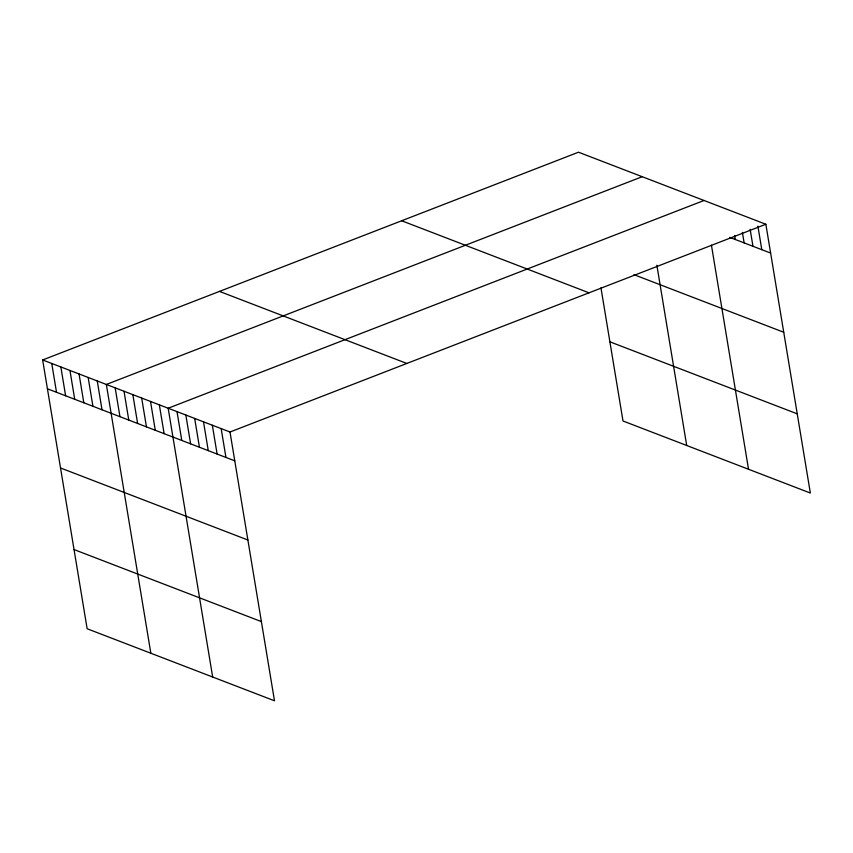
<?xml version="1.0" encoding="UTF-8"?>
<svg xmlns="http://www.w3.org/2000/svg" width="853" height="853" viewBox="0 0 853 853"><rect width="100%" height="100%" fill="white"/><g stroke="black" fill="none" stroke-linecap="round" stroke-linejoin="round"><path stroke-width="1.28" d="M42.65 359.966L230.001 432.013L274.495 700.793L87.145 628.746L42.65 359.966L578.505 152.207L765.855 224.254L810.35 493.034L622.999 420.987L600.96 287.834M642.202 176.71L106.348 384.468L150.842 653.238M704.034 200.476L168.169 408.235L212.674 677.015M230.001 432.013L765.855 224.254M729.773 237.369L770.622 253.074M633.928 274.655L783.736 332.254M401.678 220.767L589.018 292.814M609.895 341.808L797.246 413.844M219.488 291.406L406.828 363.453M47.416 388.787L234.767 460.833M60.531 467.977L247.882 540.013M74.04 549.567L261.381 621.602M757.89 226.098L761.793 249.673M750.139 229.254L752.964 246.282M742.398 232.4L744.125 242.881M734.646 235.556L735.297 239.49M711.423 245.142L748.529 469.257M656.863 265.219L686.697 445.479M221.162 428.611L225.938 457.432M212.333 425.22L217.11 454.041M203.504 421.819L208.271 450.64M194.665 418.428L199.442 447.249M185.837 415.027L190.614 443.848M177.008 411.636L181.774 440.457M159.34 404.844L164.117 433.665M150.512 401.443L155.278 430.264M141.673 398.052L146.449 426.873M132.844 394.651L137.621 423.472M124.016 391.26L128.782 420.081M115.176 387.859L119.953 416.68M97.253 380.96L102.019 409.781M88.147 377.463L92.924 406.284M79.052 373.966L83.818 402.787M69.946 370.469L74.723 399.289M60.851 366.971L65.617 395.792M51.745 363.474L56.522 392.295"/></g></svg>
